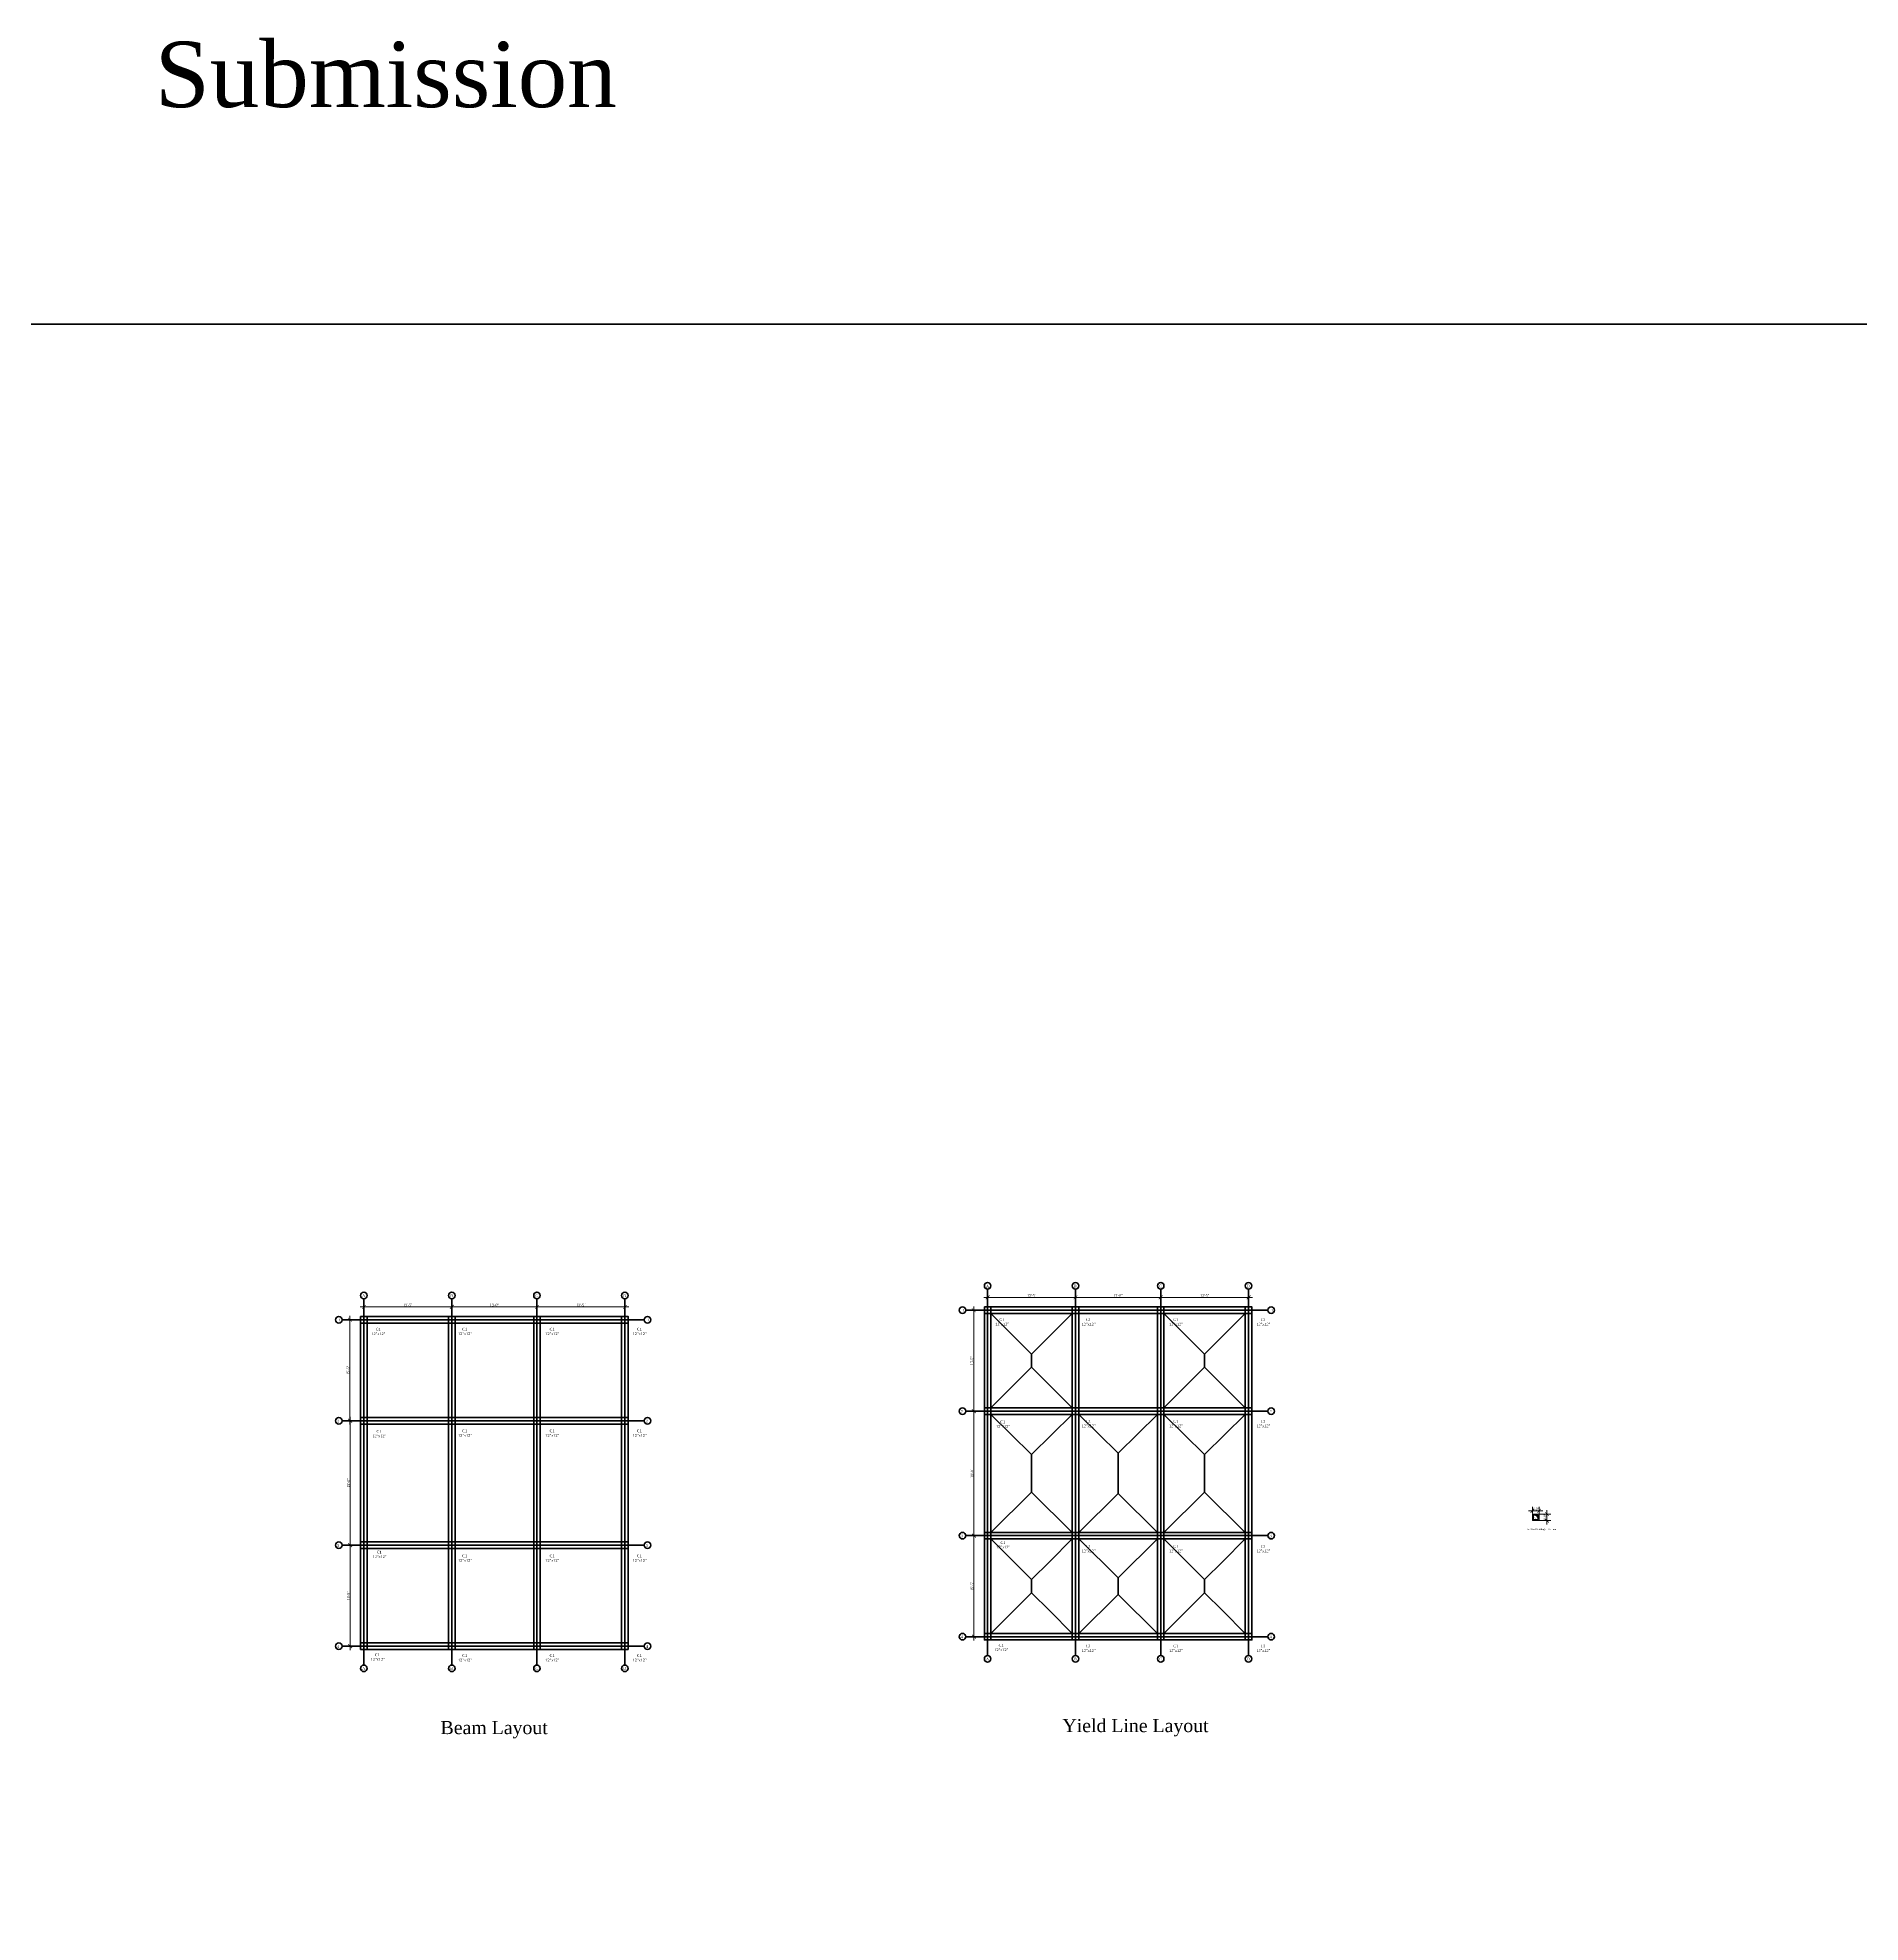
# Model space of a CAD drawing. Header units: inches. Extents: x -79350 to 491628, y -93215 to 155882.
# Drawn here: x -72532 to -69193, y -10838 to -7386 of the extents above; entities that cross this region are included whole.
import ezdxf

# ---------------------------------------------------------------- set-up
doc = ezdxf.new("R2010")
doc.units = ezdxf.units.IN
doc.header["$MEASUREMENT"] = 0
doc.linetypes.add('ACAD_ISO03W100', pattern=[30, 12, -18])
doc.layers.get('0').update_dxf_attribs({"lineweight": 30})
for name, color, linetype in [('Bar- 10 mm', 132, 'Continuous'), ('Bar- 16 mm', 5, 'Continuous'), ('ConcreteBody', 252, 'Continuous')]:
    doc.layers.add(name, color=color, linetype=linetype)
for name, color, linetype, lineweight in [('Beam Line', 6, 'ACAD_ISO03W100', 25), ('Column', 1, 'Continuous', 30), ('LINE', 7, 'Continuous', 20)]:
    doc.layers.add(name, color=color, linetype=linetype, lineweight=lineweight)
doc.styles.get("Standard").update_dxf_attribs({"font": 'times.ttf', "height": 12})
doc.styles.add('Text', font='times.ttf', dxfattribs={"width": 0.75, "height": 5})
doc.dimstyles.new('Grid Dimension', dxfattribs={"dimscale": 0, "dimtxt": 5, "dimasz": 7, "dimexe": 7, "dimexo": 1, "dimgap": 1, "dimtad": 1, "dimdec": 0, "dimlfac": -1, "dimzin": 3, "dimdsep": 46, "dimlunit": 3, "dimtxsty": 'Text', "dimblk": 'ARCHTICK', "dimcen": 0.9, "dimdle": 7, "dimclrt": 5, "dimadec": 0, "dimazin": 0, "dimtfac": 0.75, "dimtdec": 0, "dimtix": 1, "dimtofl": 0, "dimtmove": 0, "dimatfit": 0, "dimldrblk": 'ARCHTICK', "dimfxl": 1, "dimtolj": 1, "dimtzin": 0, "dimlwd": -1, "dimlwe": -1, "dimarcsym": 0})

# ---------------------------------------------------------------- blocks, each defined once
blk = doc.blocks.new('_ArchTick')
at = {"color": 0, "linetype": 'ByBlock', "const_width": 0.15}
blk.add_lwpolyline([(-0.5, -0.5), (0.5, 0.5)], dxfattribs=at)
blk = doc.blocks.new('*D259')
at = {"layer": 'Defpoints', "color": 0, "lineweight": 40, "transparency": 16777216}
for p in [(-71934, -9708.5), (-71773, -9708.5), (-71773, -9711)]:
    blk.add_point(p, dxfattribs=at)
at = {"layer": 'LINE', "color": 0, "transparency": 16777216}
for p, q in [((-71941, -9711), (-71766, -9711)), ((-71934, -9709.5), (-71934, -9718)), ((-71773, -9709.5), (-71773, -9718))]:
    blk.add_line(p, q, dxfattribs=at)
at = {"layer": 'LINE', "color": 0, "transparency": 16777216, "xscale": 7, "yscale": 7, "zscale": 7, "rotation": 180}
blk.add_blockref('_ArchTick', (-71934, -9711), dxfattribs=at)
at = {"layer": 'LINE', "color": 0, "transparency": 16777216, "xscale": 7, "yscale": 7, "zscale": 7}
blk.add_blockref('_ArchTick', (-71773, -9711), dxfattribs=at)
at = {"layer": 'LINE', "color": 5, "lineweight": 40, "transparency": 16777216, "insert": (-71853.5, -9707.5), "char_height": 5, "attachment_point": 5, "style": 'Text'}
blk.add_mtext('\\A1;13\'-5"', dxfattribs=at)
blk = doc.blocks.new('*D260')
at = {"layer": 'Defpoints', "color": 0, "lineweight": 40, "transparency": 16777216}
for p in [(-71773, -9711), (-71617, -9711), (-71617, -9711)]:
    blk.add_point(p, dxfattribs=at)
at = {"layer": 'LINE', "color": 0, "transparency": 16777216}
for p, q in [((-71780, -9711), (-71610, -9711)), ((-71773, -9710), (-71773, -9704)), ((-71617, -9710), (-71617, -9704))]:
    blk.add_line(p, q, dxfattribs=at)
at = {"layer": 'LINE', "color": 0, "transparency": 16777216, "xscale": 7, "yscale": 7, "zscale": 7, "rotation": 180}
blk.add_blockref('_ArchTick', (-71773, -9711), dxfattribs=at)
at = {"layer": 'LINE', "color": 0, "transparency": 16777216, "xscale": 7, "yscale": 7, "zscale": 7}
blk.add_blockref('_ArchTick', (-71617, -9711), dxfattribs=at)
at = {"layer": 'LINE', "color": 5, "lineweight": 40, "transparency": 16777216, "insert": (-71695, -9707.5), "char_height": 5, "attachment_point": 5, "style": 'Text'}
blk.add_mtext('\\A1;13\'-0"', dxfattribs=at)
blk = doc.blocks.new('*D261')
at = {"layer": 'Defpoints', "color": 0, "lineweight": 40, "transparency": 16777216}
for p in [(-71617, -9711), (-71456, -9711), (-71456, -9711)]:
    blk.add_point(p, dxfattribs=at)
at = {"layer": 'LINE', "color": 0, "transparency": 16777216}
for p, q in [((-71624, -9711), (-71449, -9711)), ((-71617, -9710), (-71617, -9704)), ((-71456, -9710), (-71456, -9704))]:
    blk.add_line(p, q, dxfattribs=at)
at = {"layer": 'LINE', "color": 0, "transparency": 16777216, "xscale": 7, "yscale": 7, "zscale": 7, "rotation": 180}
blk.add_blockref('_ArchTick', (-71617, -9711), dxfattribs=at)
at = {"layer": 'LINE', "color": 0, "transparency": 16777216, "xscale": 7, "yscale": 7, "zscale": 7}
blk.add_blockref('_ArchTick', (-71456, -9711), dxfattribs=at)
at = {"layer": 'LINE', "color": 5, "lineweight": 40, "transparency": 16777216, "insert": (-71536.5, -9707.5), "char_height": 5, "attachment_point": 5, "style": 'Text'}
blk.add_mtext('\\A1;13\'-5"', dxfattribs=at)
blk = doc.blocks.new('*D262')
at = {"layer": 'Defpoints', "color": 0, "lineweight": 40, "transparency": 16777216}
for p in [(-71974, -9734.5), (-71974, -9919.5), (-71959.5, -9919.5)]:
    blk.add_point(p, dxfattribs=at)
at = {"layer": 'LINE', "color": 0, "transparency": 16777216}
for p, q in [((-71959.5, -9727.5), (-71959.5, -9926.5)), ((-71973, -9734.5), (-71952.5, -9734.5)), ((-71973, -9919.5), (-71952.5, -9919.5))]:
    blk.add_line(p, q, dxfattribs=at)
at = {"layer": 'LINE', "color": 0, "transparency": 16777216, "xscale": 7, "yscale": 7, "zscale": 7}
for p, rotation in [((-71959.5, -9734.5), 90), ((-71959.5, -9919.5), 270)]:
    blk.add_blockref('_ArchTick', p, dxfattribs=dict(at, rotation=rotation))
at = {"layer": 'LINE', "color": 5, "lineweight": 40, "transparency": 16777216, "insert": (-71963, -9827), "char_height": 5, "attachment_point": 5, "rotation": 90, "style": 'Text'}
blk.add_mtext('\\A1;15\'-5"', dxfattribs=at)
blk = doc.blocks.new('*D263')
at = {"layer": 'Defpoints', "color": 0, "lineweight": 40, "transparency": 16777216}
for p in [(-71959, -9919.5), (-71959, -10147.5), (-71959, -10147.5)]:
    blk.add_point(p, dxfattribs=at)
at = {"layer": 'LINE', "color": 0, "transparency": 16777216}
for p, q in [((-71960, -9919.5), (-71966, -9919.5)), ((-71959, -9912.5), (-71959, -10154.5)), ((-71960, -10147.5), (-71966, -10147.5))]:
    blk.add_line(p, q, dxfattribs=at)
at = {"layer": 'LINE', "color": 0, "transparency": 16777216, "xscale": 7, "yscale": 7, "zscale": 7}
for p, rotation in [((-71959, -9919.5), 90), ((-71959, -10147.5), 270)]:
    blk.add_blockref('_ArchTick', p, dxfattribs=dict(at, rotation=rotation))
at = {"layer": 'LINE', "color": 5, "lineweight": 40, "transparency": 16777216, "insert": (-71962.6, -10033.5), "char_height": 5, "attachment_point": 5, "rotation": 90, "style": 'Text'}
blk.add_mtext('\\A1;19\'-0"', dxfattribs=at)
blk = doc.blocks.new('*D264')
at = {"layer": 'Defpoints', "color": 0, "lineweight": 40, "transparency": 16777216}
for p in [(-71959, -10147.5), (-71959, -10332.5), (-71959, -10332.5)]:
    blk.add_point(p, dxfattribs=at)
at = {"layer": 'LINE', "color": 0, "transparency": 16777216}
for p, q in [((-71960, -10147.5), (-71966, -10147.5)), ((-71959, -10140.5), (-71959, -10339.5)), ((-71960, -10332.5), (-71966, -10332.5))]:
    blk.add_line(p, q, dxfattribs=at)
at = {"layer": 'LINE', "color": 0, "transparency": 16777216, "xscale": 7, "yscale": 7, "zscale": 7}
for p, rotation in [((-71959, -10147.5), 90), ((-71959, -10332.5), 270)]:
    blk.add_blockref('_ArchTick', p, dxfattribs=dict(at, rotation=rotation))
at = {"layer": 'LINE', "color": 5, "lineweight": 40, "transparency": 16777216, "insert": (-71962.5, -10240), "char_height": 5, "attachment_point": 5, "rotation": 90, "style": 'Text'}
blk.add_mtext('\\A1;15\'-5"', dxfattribs=at)
blk = doc.blocks.new('*D265')
at = {"layer": 'Defpoints', "color": 0, "lineweight": 40, "transparency": 16777216}
for p in [(-70791.5, -9691), (-70630.5, -9691), (-70630.5, -9693.5)]:
    blk.add_point(p, dxfattribs=at)
at = {"layer": 'LINE', "color": 0, "transparency": 16777216}
for p, q in [((-70798.5, -9693.5), (-70623.5, -9693.5)), ((-70791.5, -9692), (-70791.5, -9700.5)), ((-70630.5, -9692), (-70630.5, -9700.5))]:
    blk.add_line(p, q, dxfattribs=at)
at = {"layer": 'LINE', "color": 0, "transparency": 16777216, "xscale": 7, "yscale": 7, "zscale": 7, "rotation": 180}
blk.add_blockref('_ArchTick', (-70791.5, -9693.5), dxfattribs=at)
at = {"layer": 'LINE', "color": 0, "transparency": 16777216, "xscale": 7, "yscale": 7, "zscale": 7}
blk.add_blockref('_ArchTick', (-70630.5, -9693.5), dxfattribs=at)
at = {"layer": 'LINE', "color": 5, "lineweight": 40, "transparency": 16777216, "insert": (-70711, -9690), "char_height": 5, "attachment_point": 5, "style": 'Text'}
blk.add_mtext('\\A1;13\'-5"', dxfattribs=at)
blk = doc.blocks.new('*D266')
at = {"layer": 'Defpoints', "color": 0, "lineweight": 40, "transparency": 16777216}
for p in [(-70630.5, -9693.5), (-70474.5, -9693.5), (-70474.5, -9693.5)]:
    blk.add_point(p, dxfattribs=at)
at = {"layer": 'LINE', "color": 0, "transparency": 16777216}
for p, q in [((-70637.5, -9693.5), (-70467.5, -9693.5)), ((-70630.5, -9692.5), (-70630.5, -9686.5)), ((-70474.5, -9692.5), (-70474.5, -9686.5))]:
    blk.add_line(p, q, dxfattribs=at)
at = {"layer": 'LINE', "color": 0, "transparency": 16777216, "xscale": 7, "yscale": 7, "zscale": 7, "rotation": 180}
blk.add_blockref('_ArchTick', (-70630.5, -9693.5), dxfattribs=at)
at = {"layer": 'LINE', "color": 0, "transparency": 16777216, "xscale": 7, "yscale": 7, "zscale": 7}
blk.add_blockref('_ArchTick', (-70474.5, -9693.5), dxfattribs=at)
at = {"layer": 'LINE', "color": 5, "lineweight": 40, "transparency": 16777216, "insert": (-70552.5, -9690), "char_height": 5, "attachment_point": 5, "style": 'Text'}
blk.add_mtext('\\A1;13\'-0"', dxfattribs=at)
blk = doc.blocks.new('*D267')
at = {"layer": 'Defpoints', "color": 0, "lineweight": 40, "transparency": 16777216}
for p in [(-70474.5, -9693.5), (-70313.5, -9693.5), (-70313.5, -9693.5)]:
    blk.add_point(p, dxfattribs=at)
at = {"layer": 'LINE', "color": 0, "transparency": 16777216}
for p, q in [((-70481.5, -9693.5), (-70306.5, -9693.5)), ((-70474.5, -9692.5), (-70474.5, -9686.5)), ((-70313.5, -9692.5), (-70313.5, -9686.5))]:
    blk.add_line(p, q, dxfattribs=at)
at = {"layer": 'LINE', "color": 0, "transparency": 16777216, "xscale": 7, "yscale": 7, "zscale": 7, "rotation": 180}
blk.add_blockref('_ArchTick', (-70474.5, -9693.5), dxfattribs=at)
at = {"layer": 'LINE', "color": 0, "transparency": 16777216, "xscale": 7, "yscale": 7, "zscale": 7}
blk.add_blockref('_ArchTick', (-70313.5, -9693.5), dxfattribs=at)
at = {"layer": 'LINE', "color": 5, "lineweight": 40, "transparency": 16777216, "insert": (-70394, -9690), "char_height": 5, "attachment_point": 5, "style": 'Text'}
blk.add_mtext('\\A1;13\'-5"', dxfattribs=at)
blk = doc.blocks.new('*D268')
at = {"layer": 'Defpoints', "color": 0, "lineweight": 40, "transparency": 16777216}
for p in [(-70831.5, -9717), (-70831.5, -9902), (-70817, -9902)]:
    blk.add_point(p, dxfattribs=at)
at = {"layer": 'LINE', "color": 0, "transparency": 16777216}
for p, q in [((-70830.5, -9717), (-70810, -9717)), ((-70817, -9710), (-70817, -9909)), ((-70830.5, -9902), (-70810, -9902))]:
    blk.add_line(p, q, dxfattribs=at)
at = {"layer": 'LINE', "color": 0, "transparency": 16777216, "xscale": 7, "yscale": 7, "zscale": 7}
for p, rotation in [((-70817, -9717), 90), ((-70817, -9902), 270)]:
    blk.add_blockref('_ArchTick', p, dxfattribs=dict(at, rotation=rotation))
at = {"layer": 'LINE', "color": 5, "lineweight": 40, "transparency": 16777216, "insert": (-70820.5, -9809.5), "char_height": 5, "attachment_point": 5, "rotation": 90, "style": 'Text'}
blk.add_mtext('\\A1;15\'-5"', dxfattribs=at)
blk = doc.blocks.new('*D269')
at = {"layer": 'Defpoints', "color": 0, "lineweight": 40, "transparency": 16777216}
for p in [(-70816.5, -9902), (-70816.5, -10130), (-70816.5, -10130)]:
    blk.add_point(p, dxfattribs=at)
at = {"layer": 'LINE', "color": 0, "transparency": 16777216}
for p, q in [((-70817.5, -9902), (-70823.5, -9902)), ((-70816.5, -9895), (-70816.5, -10137)), ((-70817.5, -10130), (-70823.5, -10130))]:
    blk.add_line(p, q, dxfattribs=at)
at = {"layer": 'LINE', "color": 0, "transparency": 16777216, "xscale": 7, "yscale": 7, "zscale": 7}
for p, rotation in [((-70816.5, -9902), 90), ((-70816.5, -10130), 270)]:
    blk.add_blockref('_ArchTick', p, dxfattribs=dict(at, rotation=rotation))
at = {"layer": 'LINE', "color": 5, "lineweight": 40, "transparency": 16777216, "insert": (-70820.1, -10016), "char_height": 5, "attachment_point": 5, "rotation": 90, "style": 'Text'}
blk.add_mtext('\\A1;19\'-0"', dxfattribs=at)
blk = doc.blocks.new('*D270')
at = {"layer": 'Defpoints', "color": 0, "lineweight": 40, "transparency": 16777216}
for p in [(-70816.5, -10130), (-70816.5, -10315), (-70816.5, -10315)]:
    blk.add_point(p, dxfattribs=at)
at = {"layer": 'LINE', "color": 0, "transparency": 16777216}
for p, q in [((-70817.5, -10130), (-70823.5, -10130)), ((-70816.5, -10123), (-70816.5, -10322)), ((-70817.5, -10315), (-70823.5, -10315))]:
    blk.add_line(p, q, dxfattribs=at)
at = {"layer": 'LINE', "color": 0, "transparency": 16777216, "xscale": 7, "yscale": 7, "zscale": 7}
for p, rotation in [((-70816.5, -10130), 90), ((-70816.5, -10315), 270)]:
    blk.add_blockref('_ArchTick', p, dxfattribs=dict(at, rotation=rotation))
at = {"layer": 'LINE', "color": 5, "lineweight": 40, "transparency": 16777216, "insert": (-70820, -10222.5), "char_height": 5, "attachment_point": 5, "rotation": 90, "style": 'Text'}
blk.add_mtext('\\A1;15\'-5"', dxfattribs=at)
blk = doc.blocks.new('*D390')
at = {"layer": 'Defpoints', "color": 0, "linetype": 'ByBlock', "lineweight": 40, "transparency": 16777216}
for p in [(-69793.5, -10084.5), (-69793.5, -10090.5), (-69781.5, -10090.5)]:
    blk.add_point(p, dxfattribs=at)
at = {"layer": 'LINE', "color": 0, "transparency": 16777216}
for p, q in [((-69793.5, -10089.5), (-69793.5, -10077.5)), ((-69781.5, -10089.5), (-69781.5, -10077.5)), ((-69774.5, -10084.5), (-69800.5, -10084.5))]:
    blk.add_line(p, q, dxfattribs=at)
at = {"layer": 'LINE', "color": 0, "linetype": 'ByBlock', "transparency": 16777216, "xscale": 7, "yscale": 7, "zscale": 7, "rotation": 180}
blk.add_blockref('_ArchTick', (-69793.5, -10084.5), dxfattribs=at)
at = {"layer": 'LINE', "color": 0, "linetype": 'ByBlock', "transparency": 16777216, "xscale": 7, "yscale": 7, "zscale": 7}
blk.add_blockref('_ArchTick', (-69781.5, -10084.5), dxfattribs=at)
at = {"layer": 'LINE', "color": 5, "linetype": 'ByBlock', "lineweight": 40, "transparency": 16777216, "insert": (-69787.5, -10081), "char_height": 5, "attachment_point": 5, "style": 'Text'}
blk.add_mtext('\\A1;1\'-0"', dxfattribs=at)
blk = doc.blocks.new('*D389')
at = {"layer": 'Defpoints', "color": 0, "linetype": 'ByBlock', "lineweight": 40, "transparency": 16777216}
for p in [(-69781.5, -10090.5), (-69781.5, -10102.5), (-69767, -10102.5)]:
    blk.add_point(p, dxfattribs=at)
at = {"layer": 'LINE', "color": 0, "transparency": 16777216}
for p, q in [((-69780.5, -10090.5), (-69760, -10090.5)), ((-69780.5, -10102.5), (-69760, -10102.5)), ((-69767, -10083.5), (-69767, -10109.5))]:
    blk.add_line(p, q, dxfattribs=at)
at = {"layer": 'LINE', "color": 0, "linetype": 'ByBlock', "transparency": 16777216, "xscale": 7, "yscale": 7, "zscale": 7}
for p, rotation in [((-69767, -10090.5), 90), ((-69767, -10102.5), 270)]:
    blk.add_blockref('_ArchTick', p, dxfattribs=dict(at, rotation=rotation))
at = {"layer": 'LINE', "color": 5, "linetype": 'ByBlock', "lineweight": 40, "transparency": 16777216, "insert": (-69770.5, -10096.5), "char_height": 5, "attachment_point": 5, "rotation": 90, "style": 'Text'}
blk.add_mtext('\\A1;1\'-0"', dxfattribs=at)

msp = doc.modelspace()

# ---------------------------------------------------------------- linework, layer by layer
at = {"color": 138, "linetype": 'ByBlock', "lineweight": 40, "true_color": 0x004a5e}
msp.add_lwpolyline([(-76510.5, -7911), (-66808.5, -7911), (-66808.5, -14290), (-76510.5, -14290)], close=True, dxfattribs=at)
at = {"layer": 'Bar- 10 mm', "linetype": 'Continuous', "lineweight": 0, "ltscale": 3}
for p, q in [((-69785.06, -10092.39), (-69786.77, -10094.1)), ((-69786.77, -10094.1), (-69786.49, -10094.37)), ((-69784.75, -10092.64), (-69786.49, -10094.37)), ((-69783.64, -10093.76), (-69785.41, -10095.52)), ((-69785.41, -10095.52), (-69785.13, -10095.8)), ((-69783.37, -10094.04), (-69785.13, -10095.8)), ((-69783.37, -10094.04), (-69783.39, -10094.06))]:
    msp.add_line(p, q, dxfattribs=at)
for points in [[(-69792, -10099.82), (-69792, -10093.18)], [(-69791.61, -10099.82), (-69791.61, -10093.18)], [(-69790.82, -10092), (-69784.18, -10092)], [(-69790.82, -10092.39), (-69784.18, -10092.39)], [(-69784.18, -10100.61), (-69790.82, -10100.61)], [(-69784.18, -10101), (-69790.82, -10101)], [(-69783.39, -10094.06), (-69783.39, -10099.82)], [(-69783, -10093.18), (-69783, -10099.82)]]:
    msp.add_lwpolyline(points, dxfattribs=at)
for centre, radius, start, end in [((-69790.82, -10093.18), 1.18, 90, 180), ((-69790.82, -10099.82), 1.18, 180, 270), ((-69790.82, -10093.18), 0.787, 90, 180), ((-69790.82, -10099.82), 0.787, 180, 270), ((-69784.18, -10093.18), 0.787, 0, 136.40322), ((-69784.18, -10093.18), 1.18, 313.08062, 90), ((-69784.18, -10093.18), 0.787, 313.08062, 90), ((-69784.18, -10099.82), 1.18, 270, 0), ((-69784.18, -10099.82), 0.787, 270, 0)]:
    msp.add_arc(centre, radius, start, end, dxfattribs=at)
at = {"layer": 'Bar- 16 mm', "color": 5, "linetype": 'Continuous', "lineweight": 0, "ltscale": 3, "const_width": 0.315}
for points in [[(-69791.45, -10096.5, -1), (-69791.13, -10096.5, -1)], [(-69791.41, -10092.81, 1), (-69791.09, -10092.81, 1)], [(-69791.41, -10100.19, -1), (-69791.09, -10100.19, -1)], [(-69787.5, -10092.87, -1), (-69787.5, -10092.55, -1)], [(-69787.5, -10100.13, 1), (-69787.5, -10100.45, 1)], [(-69783.63, -10096.5, 1), (-69783.95, -10096.5, 1)], [(-69783.59, -10092.81, -1), (-69783.91, -10092.81, -1)], [(-69783.59, -10100.19, 1), (-69783.91, -10100.19, 1)]]:
    msp.add_lwpolyline(points, format="xyb", close=True, dxfattribs=at)
at = {"layer": 'Bar- 16 mm', "linetype": 'Continuous', "lineweight": 0, "ltscale": 3}
for centre in [(-69791.29, -10096.5), (-69791.25, -10092.81), (-69791.25, -10100.19), (-69787.5, -10092.71), (-69787.5, -10100.29), (-69783.79, -10096.5), (-69783.75, -10092.81), (-69783.75, -10100.19)]:
    msp.add_circle(centre, 0.315, dxfattribs=at)
at = {"layer": 'Beam Line', "linetype": 'ByBlock', "lineweight": 40}
for p, q in [((-71928, -9728.5), (-71779, -9728.5)), ((-71767, -9728.5), (-71623, -9728.5)), ((-71611, -9728.5), (-71462, -9728.5)), ((-70785.5, -9711), (-70636.5, -9711)), ((-70785.5, -9723), (-70636.5, -9723)), ((-70624.5, -9711), (-70480.5, -9711)), ((-70624.5, -9723), (-70480.5, -9723)), ((-70468.5, -9711), (-70319.5, -9711)), ((-70468.5, -9723), (-70319.5, -9723)), ((-71928, -9740.5), (-71779, -9740.5)), ((-71767, -9740.5), (-71623, -9740.5)), ((-71611, -9740.5), (-71462, -9740.5)), ((-70785.5, -9896), (-70636.5, -9896)), ((-70624.5, -9896), (-70474.5, -9896)), ((-70468.5, -9896), (-70319.5, -9896)), ((-71928, -9913.5), (-71779, -9913.5)), ((-71928, -9925.5), (-71779, -9925.5)), ((-71767, -9913.5), (-71617, -9913.5)), ((-71767, -9925.5), (-71623, -9925.5)), ((-71611, -9913.5), (-71462, -9913.5)), ((-71611, -9925.5), (-71462, -9925.5)), ((-70785.5, -9908), (-70636.5, -9908)), ((-70624.5, -9908), (-70480.5, -9908)), ((-70468.5, -9908), (-70319.5, -9908)), ((-71928, -10141.5), (-71779, -10141.5)), ((-71767, -10141.5), (-71623, -10141.5)), ((-71611, -10141.5), (-71462, -10141.5)), ((-70785.5, -10124), (-70636.5, -10124)), ((-70785.5, -10136), (-70636.5, -10136)), ((-70624.5, -10124), (-70480.5, -10124)), ((-70624.5, -10136), (-70480.5, -10136)), ((-70468.5, -10124), (-70319.5, -10124)), ((-70468.5, -10136), (-70319.5, -10136)), ((-71928, -10153.5), (-71779, -10153.5)), ((-71767, -10153.5), (-71623, -10153.5)), ((-71611, -10153.5), (-71462, -10153.5)), ((-70785.5, -10309), (-70636.5, -10309)), ((-70624.5, -10309), (-70480.5, -10309)), ((-70468.5, -10309), (-70319.5, -10309)), ((-71928, -10326.5), (-71779, -10326.5)), ((-71928, -10338.5), (-71779, -10338.5)), ((-71767, -10326.5), (-71623, -10326.5)), ((-71767, -10338.5), (-71623, -10338.5)), ((-71611, -10326.5), (-71462, -10326.5)), ((-71611, -10338.5), (-71462, -10338.5)), ((-70785.5, -10321), (-70636.5, -10321)), ((-70624.5, -10321), (-70480.5, -10321)), ((-70468.5, -10321), (-70319.5, -10321))]:
    msp.add_line(p, q, dxfattribs=at)
at = {"layer": 'Beam Line', "color": 6, "linetype": 'ByBlock', "lineweight": 40}
for p, q in [((-70797.5, -9723), (-70797.5, -9896)), ((-70785.5, -9896), (-70785.5, -9723)), ((-70636.5, -9723), (-70636.5, -9896)), ((-70624.5, -9896), (-70624.5, -9723)), ((-70480.5, -9723), (-70480.5, -9896)), ((-70468.5, -9896), (-70468.5, -9723)), ((-70319.5, -9723), (-70319.5, -9896)), ((-70307.5, -9896), (-70307.5, -9723)), ((-71940, -9740.5), (-71940, -9913.5)), ((-71928, -9913.5), (-71928, -9740.5)), ((-71779, -9740.5), (-71779, -9913.5)), ((-71767, -9913.5), (-71767, -9740.5)), ((-71623, -9740.5), (-71623, -9913.5)), ((-71611, -9913.5), (-71611, -9740.5)), ((-71462, -9740.5), (-71462, -9913.5)), ((-71450, -9913.5), (-71450, -9740.5)), ((-71940, -9925.5), (-71940, -10141.5)), ((-71928, -10141.5), (-71928, -9925.5)), ((-71779, -9925.5), (-71779, -10141.5)), ((-71767, -10141.5), (-71767, -9925.5)), ((-71623, -9925.5), (-71623, -10141.5)), ((-71611, -10141.5), (-71611, -9925.5)), ((-71462, -9925.5), (-71462, -10141.5)), ((-71450, -10141.5), (-71450, -9925.5)), ((-70797.5, -9908), (-70797.5, -10124)), ((-70785.5, -10124), (-70785.5, -9908)), ((-70636.5, -9908), (-70636.5, -10124)), ((-70624.5, -10124), (-70624.5, -9908)), ((-70480.5, -9908), (-70480.5, -10124)), ((-70468.5, -10124), (-70468.5, -9908)), ((-70319.5, -9908), (-70319.5, -10124)), ((-70307.5, -10124), (-70307.5, -9908)), ((-70797.5, -10136), (-70797.5, -10309)), ((-70785.5, -10309), (-70785.5, -10136)), ((-70636.5, -10136), (-70636.5, -10309)), ((-70624.5, -10309), (-70624.5, -10136)), ((-70480.5, -10136), (-70480.5, -10309)), ((-70468.5, -10309), (-70468.5, -10136)), ((-70319.5, -10136), (-70319.5, -10309)), ((-70307.5, -10309), (-70307.5, -10136)), ((-71940, -10153.5), (-71940, -10326.5)), ((-71928, -10326.5), (-71928, -10153.5)), ((-71779, -10153.5), (-71779, -10326.5)), ((-71767, -10326.5), (-71767, -10153.5)), ((-71623, -10153.5), (-71623, -10326.5)), ((-71611, -10326.5), (-71611, -10153.5)), ((-71462, -10153.5), (-71462, -10326.5)), ((-71450, -10326.5), (-71450, -10153.5))]:
    msp.add_line(p, q, dxfattribs=at)
at = {"layer": 'Column', "lineweight": 40}
for points in [[(-71940, -9728.5), (-71928, -9728.5), (-71928, -9740.5), (-71940, -9740.5)], [(-71779, -9728.5), (-71767, -9728.5), (-71767, -9740.5), (-71779, -9740.5)], [(-71623, -9728.5), (-71611, -9728.5), (-71611, -9740.5), (-71623, -9740.5)], [(-71462, -9728.5), (-71450, -9728.5), (-71450, -9740.5), (-71462, -9740.5)], [(-70797.5, -9711), (-70785.5, -9711), (-70785.5, -9723), (-70797.5, -9723)], [(-70636.5, -9711), (-70624.5, -9711), (-70624.5, -9723), (-70636.5, -9723)], [(-70480.5, -9711), (-70468.5, -9711), (-70468.5, -9723), (-70480.5, -9723)], [(-70319.5, -9711), (-70307.5, -9711), (-70307.5, -9723), (-70319.5, -9723)], [(-70797.5, -9896), (-70785.5, -9896), (-70785.5, -9908), (-70797.5, -9908)], [(-70636.5, -9896), (-70624.5, -9896), (-70624.5, -9908), (-70636.5, -9908)], [(-70480.5, -9896), (-70468.5, -9896), (-70468.5, -9908), (-70480.5, -9908)], [(-70319.5, -9896), (-70307.5, -9896), (-70307.5, -9908), (-70319.5, -9908)], [(-71940, -9913.5), (-71928, -9913.5), (-71928, -9925.5), (-71940, -9925.5)], [(-71779, -9913.5), (-71767, -9913.5), (-71767, -9925.5), (-71779, -9925.5)], [(-71623, -9913.5), (-71611, -9913.5), (-71611, -9925.5), (-71623, -9925.5)], [(-71462, -9913.5), (-71450, -9913.5), (-71450, -9925.5), (-71462, -9925.5)], [(-71940, -10141.5), (-71928, -10141.5), (-71928, -10153.5), (-71940, -10153.5)], [(-71779, -10141.5), (-71767, -10141.5), (-71767, -10153.5), (-71779, -10153.5)], [(-71623, -10141.5), (-71611, -10141.5), (-71611, -10153.5), (-71623, -10153.5)], [(-71462, -10141.5), (-71450, -10141.5), (-71450, -10153.5), (-71462, -10153.5)], [(-70797.5, -10124), (-70785.5, -10124), (-70785.5, -10136), (-70797.5, -10136)], [(-70636.5, -10124), (-70624.5, -10124), (-70624.5, -10136), (-70636.5, -10136)], [(-70480.5, -10124), (-70468.5, -10124), (-70468.5, -10136), (-70480.5, -10136)], [(-70319.5, -10124), (-70307.5, -10124), (-70307.5, -10136), (-70319.5, -10136)], [(-70797.5, -10309), (-70785.5, -10309), (-70785.5, -10321), (-70797.5, -10321)], [(-70636.5, -10309), (-70624.5, -10309), (-70624.5, -10321), (-70636.5, -10321)], [(-70480.5, -10309), (-70468.5, -10309), (-70468.5, -10321), (-70480.5, -10321)], [(-70319.5, -10309), (-70307.5, -10309), (-70307.5, -10321), (-70319.5, -10321)], [(-71940, -10326.5), (-71928, -10326.5), (-71928, -10338.5), (-71940, -10338.5)], [(-71779, -10326.5), (-71767, -10326.5), (-71767, -10338.5), (-71779, -10338.5)], [(-71623, -10326.5), (-71611, -10326.5), (-71611, -10338.5), (-71623, -10338.5)], [(-71462, -10326.5), (-71450, -10326.5), (-71450, -10338.5), (-71462, -10338.5)]]:
    msp.add_lwpolyline(points, close=True, dxfattribs=at)
at = {"layer": 'ConcreteBody', "linetype": 'Continuous', "lineweight": 0, "ltscale": 3}
msp.add_lwpolyline([(-69793.5, -10090.5), (-69781.5, -10090.5), (-69781.5, -10102.5), (-69793.5, -10102.5)], close=True, dxfattribs=at)
at = {"layer": 'LINE', "lineweight": 40}
for p, q in [((-71934, -9696), (-71934, -10367)), ((-71773, -9696), (-71773, -10367)), ((-71617, -9696), (-71617, -10367)), ((-71456, -9696), (-71456, -10367)), ((-70791.5, -9678.5), (-70791.5, -10349.5)), ((-70630.5, -9678.5), (-70630.5, -10349.5)), ((-70474.5, -9678.5), (-70474.5, -10349.5)), ((-70313.5, -9678.5), (-70313.5, -10349.5)), ((-70831.5, -9717), (-70278, -9717)), ((-71974, -9734.5), (-71420.5, -9734.5)), ((-70831.5, -9902), (-70278, -9902)), ((-71974, -9919.5), (-71420.5, -9919.5)), ((-71974, -10147.5), (-71420.5, -10147.5)), ((-70831.5, -10130), (-70278, -10130)), ((-70831.5, -10315), (-70278, -10315)), ((-71974, -10332.5), (-71420.5, -10332.5))]:
    msp.add_line(p, q, dxfattribs=at)
at = {"layer": 'LINE', "linetype": 'ByBlock', "lineweight": 40}
for p, q in [((-70785.5, -9723), (-70711, -9797.5)), ((-70636.5, -9723), (-70677.75, -9764.25)), ((-70468.5, -9723), (-70394, -9797.5)), ((-70319.5, -9723), (-70360.75, -9764.25)), ((-70677.75, -9764.25), (-70711, -9797.5)), ((-70360.75, -9764.25), (-70394, -9797.5)), ((-70711, -9797.5), (-70711, -9821.5)), ((-70394, -9797.5), (-70394, -9821.5)), ((-70785.5, -9896), (-70711, -9821.5)), ((-70677.75, -9854.75), (-70711, -9821.5)), ((-70468.5, -9896), (-70394, -9821.5)), ((-70360.75, -9854.75), (-70394, -9821.5)), ((-70636.5, -9896), (-70677.75, -9854.75)), ((-70677.75, -9854.75), (-70677.75, -9854.75)), ((-70677.75, -9854.75), (-70677.75, -9854.75)), ((-70319.5, -9896), (-70360.75, -9854.75)), ((-70785.5, -9908), (-70711, -9981.59)), ((-70636.5, -9908), (-70711, -9981.59)), ((-70624.5, -9908), (-70552.5, -9979.16)), ((-70480.5, -9908), (-70552.5, -9979.16)), ((-70468.5, -9908), (-70394, -9981.59)), ((-70319.5, -9908), (-70394, -9981.59)), ((-70711, -9981.59), (-70711, -10050.41)), ((-70552.5, -9979.16), (-70552.5, -10052.84)), ((-70394, -9981.59), (-70394, -10050.41)), ((-70785.5, -10124), (-70711, -10050.41)), ((-70636.5, -10124), (-70711, -10050.41)), ((-70624.5, -10124), (-70552.5, -10052.84)), ((-70480.5, -10124), (-70552.5, -10052.84)), ((-70468.5, -10124), (-70394, -10050.41)), ((-70319.5, -10124), (-70394, -10050.41)), ((-70785.5, -10136), (-70711, -10210.5)), ((-70636.5, -10136), (-70677.75, -10177.25)), ((-70624.5, -10136), (-70552.5, -10207.3)), ((-70480.5, -10136), (-70552.5, -10207.3)), ((-70468.5, -10136), (-70394, -10210.5)), ((-70319.5, -10136), (-70360.75, -10177.25)), ((-70677.75, -10177.25), (-70711, -10210.5)), ((-70360.75, -10177.25), (-70394, -10210.5)), ((-70711, -10210.5), (-70711, -10234.5)), ((-70552.5, -10207.3), (-70552.5, -10237.7)), ((-70394, -10210.5), (-70394, -10234.5)), ((-70785.5, -10309), (-70711, -10234.5)), ((-70677.75, -10267.75), (-70711, -10234.5)), ((-70624.5, -10309), (-70552.5, -10237.7)), ((-70480.5, -10309), (-70552.5, -10237.7)), ((-70468.5, -10309), (-70394, -10234.5)), ((-70360.75, -10267.75), (-70394, -10234.5)), ((-70636.5, -10309), (-70677.75, -10267.75)), ((-70319.5, -10309), (-70360.75, -10267.75))]:
    msp.add_line(p, q, dxfattribs=at)
at = {"layer": 'LINE', "lineweight": 40}
for centre in [(-71934, -9690), (-71773, -9690), (-71617, -9690), (-71456, -9690), (-70791.5, -9672.5), (-70630.5, -9672.5), (-70474.5, -9672.5), (-70313.5, -9672.5), (-71980, -9734.5), (-71414.5, -9734.5), (-70837.5, -9717), (-70272, -9717), (-70837.5, -9902), (-70272, -9902), (-71980, -9919.5), (-71414.5, -9919.5), (-71980, -10147.5), (-71414.5, -10147.5), (-70837.5, -10130), (-70272, -10130), (-70837.5, -10315), (-70272, -10315), (-71980, -10332.5), (-71414.5, -10332.5), (-70791.5, -10355.5), (-70630.5, -10355.5), (-70474.5, -10355.5), (-70313.5, -10355.5), (-71934, -10373), (-71773, -10373), (-71617, -10373), (-71456, -10373)]:
    msp.add_circle(centre, 6, dxfattribs=at)

# ---------------------------------------------------------------- texts
at = {"color": 138, "linetype": 'ByBlock', "lineweight": 40, "true_color": 0x004a5e, "attachment_point": 1}
for s, width, heights, insert, char_height in [('Submission', 4142.5, [0], (-72317, -7393.5), 120), ('Section Detailing of Column', 455, [5.23], (-69803, -10116.62), 3), ('Beam Layout', 455, [5.23], (-71793.5, -10469.5), 24), ('Yield Line Layout', 455, [5.23], (-70654.5, -10465.85), 24)]:
    msp.add_mtext_dynamic_manual_height_columns(s, width=width, gutter_width=60, heights=heights, dxfattribs=dict(at, insert=insert, char_height=char_height))
at = {"layer": 'LINE', "lineweight": 40, "char_height": 5, "attachment_point": 1}
for s, width, insert in [('A', 24, (-71937, -9688)), ('B', 24, (-71776, -9688)), ('C', 24, (-71620, -9688)), ('D', 24, (-71459, -9688)), ('A', 24, (-70794.5, -9670.5)), ('B', 24, (-70633.5, -9670.5)), ('C', 24, (-70477.5, -9670.5)), ('D', 24, (-70316.5, -9670.5)), ('1', 24, (-71980, -9732.5)), ('1', 24, (-71414.5, -9732.5)), ('1', 24, (-70837.5, -9715)), ('{\\C5;    C1^J12"x12"}', 37, (-70777.5, -9731.83)), ('{\\C5;    C1^J12"x12"}', 37, (-70619, -9731.83)), ('{\\C5;    C1^J12"x12"}', 37, (-70459, -9731.83)), ('{\\C5;    C1^J12"x12"}', 37, (-70299, -9731.83)), ('1', 24, (-70272, -9715)), ('{\\C5;    C1^J12"x12"}', 37, (-71920, -9749.33)), ('{\\C5;    C1^J12"x12"}', 37, (-71761.5, -9749.33)), ('{\\C5;    C1^J12"x12"}', 37, (-71601.5, -9749.33)), ('{\\C5;    C1^J12"x12"}', 37, (-71441.5, -9749.33)), ('2', 24, (-70840.5, -9900)), ('2', 24, (-70275, -9900)), ('2', 24, (-71983, -9917.5)), ('{\\C5;    C1^J12"x12"}', 37, (-71918.5, -9936.5)), ('{\\C5;    C1^J12"x12"}', 37, (-71761.5, -9935.5)), ('{\\C5;    C1^J12"x12"}', 37, (-71601.5, -9935.5)), ('{\\C5;    C1^J12"x12"}', 37, (-71441.5, -9935.5)), ('2', 24, (-71417.5, -9917.5)), ('{\\C5;    C1^J12"x12"}', 37, (-70776, -9919)), ('{\\C5;    C1^J12"x12"}', 37, (-70619, -9918)), ('{\\C5;    C1^J12"x12"}', 37, (-70459, -9918)), ('{\\C5;    C1^J12"x12"}', 37, (-70299, -9918)), ('3', 24, (-71983, -10145.5)), ('3', 24, (-71417.5, -10145.5)), ('3', 24, (-70840.5, -10128)), ('{\\C5;    C1^J12"x12"}', 37, (-70775.5, -10140.17)), ('{\\C5;    C1^J12"x12"}', 37, (-70619, -10147)), ('{\\C5;    C1^J12"x12"}', 37, (-70459, -10147)), ('{\\C5;    C1^J12"x12"}', 37, (-70299, -10147)), ('3', 24, (-70275, -10128)), ('{\\C5;    C1^J12"x12"}', 37, (-71918, -10157.67)), ('{\\C5;    C1^J12"x12"}', 37, (-71761.5, -10164.5)), ('{\\C5;    C1^J12"x12"}', 37, (-71601.5, -10164.5)), ('{\\C5;    C1^J12"x12"}', 37, (-71441.5, -10164.5)), ('4', 24, (-70840.5, -10313)), ('4', 24, (-70275, -10313)), ('4', 24, (-71983, -10330.5)), ('{\\C5;    C1^J12"x12"}', 37, (-71921.5, -10345.67)), ('{\\C5;    C1^J12"x12"}', 37, (-71761.5, -10347)), ('{\\C5;    C1^J12"x12"}', 37, (-71601.5, -10347)), ('{\\C5;    C1^J12"x12"}', 37, (-71441.5, -10347)), ('4', 24, (-71417.5, -10330.5)), ('A', 24, (-70794.5, -10353.5)), ('{\\C5;    C1^J12"x12"}', 37, (-70779, -10328.17)), ('B', 24, (-70633.5, -10353.5)), ('{\\C5;    C1^J12"x12"}', 37, (-70619, -10329.5)), ('C', 24, (-70477.5, -10353.5)), ('{\\C5;    C1^J12"x12"}', 37, (-70459, -10329.5)), ('D', 24, (-70316.5, -10353.5)), ('{\\C5;    C1^J12"x12"}', 37, (-70299, -10329.5)), ('A', 24, (-71937, -10371)), ('B', 24, (-71776, -10371)), ('C', 24, (-71620, -10371)), ('D', 24, (-71459, -10371))]:
    msp.add_mtext_dynamic_manual_height_columns(s, width=width, gutter_width=60, heights=[0], dxfattribs=dict(at, insert=insert))

# ---------------------------------------------------------------- dimensions: what is measured, and where the dimension line sits
at = {"layer": 'LINE', "lineweight": 40}
for base, p1, p2, picture, middle in [((-70630.5, -9693.5), (-70791.5, -9691), (-70630.5, -9691), '*D265', (-70711, -9689.96)), ((-70474.5, -9693.5), (-70630.5, -9693.5), (-70474.5, -9693.5), '*D266', (-70552.5, -9689.96)), ((-70313.5, -9693.5), (-70474.5, -9693.5), (-70313.5, -9693.5), '*D267', (-70394, -9689.96)), ((-71773, -9711), (-71934, -9708.5), (-71773, -9708.5), '*D259', (-71853.5, -9707.46)), ((-71617, -9711), (-71773, -9711), (-71617, -9711), '*D260', (-71695, -9707.46)), ((-71456, -9711), (-71617, -9711), (-71456, -9711), '*D261', (-71536.5, -9707.46))]:
    dim = msp.add_linear_dim(base=base, p1=p1, p2=p2, dimstyle='Grid Dimension', override={"dimscale": 1}, dxfattribs=at)
    dim.commit()
    dim.dimension.update_dxf_attribs({"geometry": picture, "text_midpoint": middle})
for base, p1, p2, picture, middle in [((-71959.5, -9919.5), (-71974, -9734.5), (-71974, -9919.5), '*D262', (-71959.5, -9827)), ((-70817, -9902), (-70831.5, -9717), (-70831.5, -9902), '*D268', (-70817, -9809.5))]:
    dim = msp.add_linear_dim(base=base, p1=p1, p2=p2, angle=90, dimstyle='Grid Dimension', override={"dimscale": 1}, dxfattribs=at)
    dim.commit()
    dim.dimension.update_dxf_attribs({"geometry": picture, "text_midpoint": middle, "dimtype": 160})
for base, p1, p2, picture, middle in [((-70816.5, -10130), (-70816.5, -9902), (-70816.5, -10130), '*D269', (-70820.05, -10016)), ((-71959, -10147.5), (-71959, -9919.5), (-71959, -10147.5), '*D263', (-71962.55, -10033.5)), ((-71959, -10332.5), (-71959, -10147.5), (-71959, -10332.5), '*D264', (-71962.54, -10240)), ((-70816.5, -10315), (-70816.5, -10130), (-70816.5, -10315), '*D270', (-70820.04, -10222.5))]:
    dim = msp.add_linear_dim(base=base, p1=p1, p2=p2, angle=90, dimstyle='Grid Dimension', override={"dimscale": 1}, dxfattribs=at)
    dim.commit()
    dim.dimension.update_dxf_attribs({"geometry": picture, "text_midpoint": middle})
at = {"layer": 'LINE', "color": 6, "linetype": 'ByBlock', "lineweight": 40}
dim = msp.add_linear_dim(base=(-69793.5, -10084.5), p1=(-69781.5, -10090.5), p2=(-69793.5, -10090.5), dimstyle='Grid Dimension', override={"dimscale": 1}, dxfattribs=at)
dim.commit()
dim.dimension.update_dxf_attribs({"geometry": '*D390', "text_midpoint": (-69787.5, -10080.96)})
dim = msp.add_linear_dim(base=(-69767, -10102.5), p1=(-69781.5, -10090.5), p2=(-69781.5, -10102.5), angle=90, dimstyle='Grid Dimension', override={"dimscale": 1}, dxfattribs=at)
dim.commit()
dim.dimension.update_dxf_attribs({"geometry": '*D389', "text_midpoint": (-69770.54, -10096.5)})

doc.saveas('drawing.dxf')
